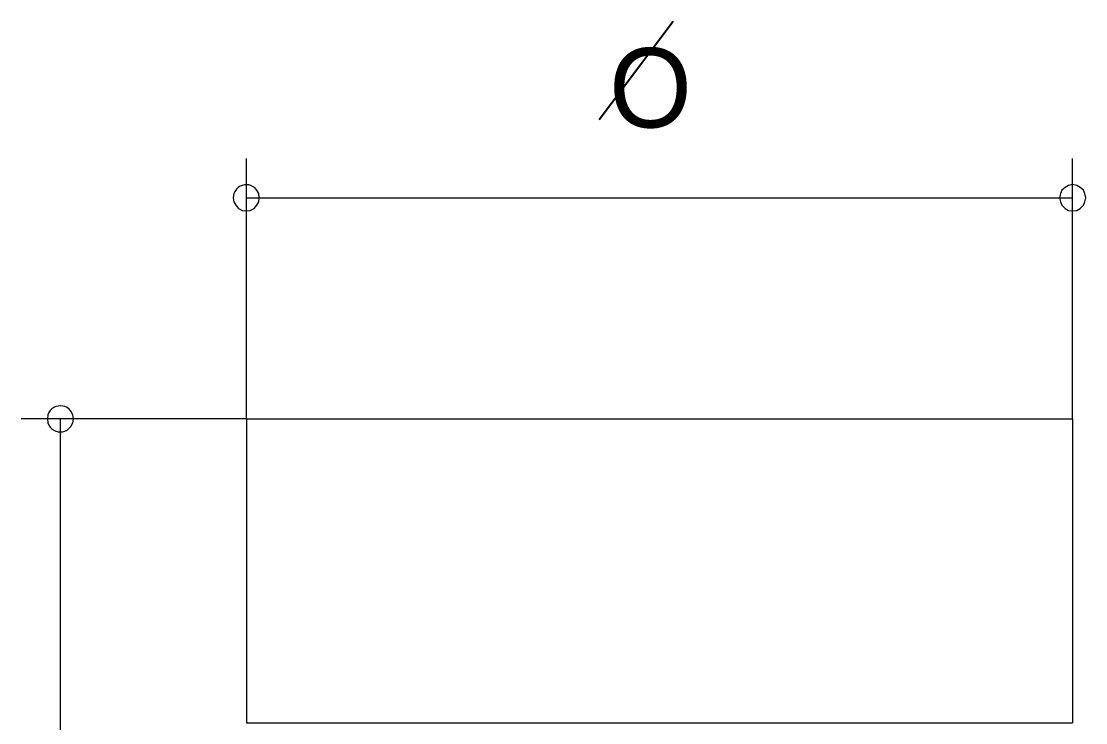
# Model space of a CAD drawing. Extents: x 0 to 239, y -13 to 254.
# Drawn here: x 78.4 to 169.3, y 194.6 to 254.4 of the extents above; entities that cross this region are included whole.
import ezdxf

# ---------------------------------------------------------------- set-up
doc = ezdxf.new("R2010")
doc.units = 0
doc.layers.add('GEOMETRY', color=7, linetype='Continuous')
doc.layers.add('TEXT', color=7, linetype='Continuous')

msp = doc.modelspace()

# ---------------------------------------------------------------- linework, layer by layer
at = {"layer": 'GEOMETRY', "lineweight": 25}
msp.add_lwpolyline([(127.709, 246.073), (134.042, 254.443)], dxfattribs=at)
at = {"layer": 'GEOMETRY', "lineweight": 13}
for points in [[(97.59, 220.512), (97.59, 242.727)], [(168.127, 220.512), (168.127, 242.727)], [(97.59, 239.369), (168.127, 239.369)], [(97.59, 220.512), (78.367, 220.512)], [(81.693, 220.512), (81.693, 19.243)], [(97.59, 220.512), (168.127, 220.512), (168.127, 194.574)], [(97.59, 220.512), (97.59, 194.574), (168.127, 194.574)]]:
    msp.add_lwpolyline(points, dxfattribs=at)
for points in [[(98.688, 239.369), (98.654, 239.734), (98.487, 240.034), (98.33, 240.199), (98.16, 240.327), (97.979, 240.419), (97.792, 240.475), (97.603, 240.496), (97.415, 240.484), (97.233, 240.438), (97.059, 240.359), (96.897, 240.249), (96.752, 240.107), (96.627, 239.936), (96.525, 239.734), (96.458, 239.369), (96.525, 239.035), (96.691, 238.737), (96.923, 238.472), (97.223, 238.305), (97.589, 238.273), (97.922, 238.305), (98.254, 238.472), (98.487, 238.737), (98.654, 239.035), (98.688, 239.369)], [(169.258, 239.369), (169.192, 239.734), (169.059, 240.034), (168.791, 240.265), (168.493, 240.433), (168.127, 240.501), (167.795, 240.433), (167.495, 240.265), (167.229, 240.034), (167.096, 239.734), (167.03, 239.369), (167.096, 239.035), (167.229, 238.737), (167.495, 238.472), (167.795, 238.305), (168.127, 238.273), (168.493, 238.305), (168.791, 238.472), (169.059, 238.737), (169.192, 239.035), (169.258, 239.369)], [(82.824, 220.512), (82.757, 220.845), (82.591, 221.179), (82.447, 221.343), (82.281, 221.468), (82.099, 221.556), (81.906, 221.606), (81.707, 221.621), (81.509, 221.603), (81.317, 221.551), (81.135, 221.468), (80.97, 221.354), (80.827, 221.212), (80.711, 221.042), (80.628, 220.845), (80.595, 220.512), (80.628, 220.18), (80.719, 219.981), (80.838, 219.808), (80.982, 219.663), (81.144, 219.547), (81.322, 219.462), (81.51, 219.409), (81.703, 219.39), (81.897, 219.406), (82.088, 219.458), (82.27, 219.548), (82.439, 219.677), (82.591, 219.847), (82.757, 220.18), (82.824, 220.512)]]:
    msp.add_lwpolyline(points, close=True, dxfattribs=at)

# ---------------------------------------------------------------- texts
at = {"layer": 'TEXT'}
msp.add_text('O', height=6.786, dxfattribs=at).set_placement((128.569, 245.377))

doc.saveas('drawing.dxf')
